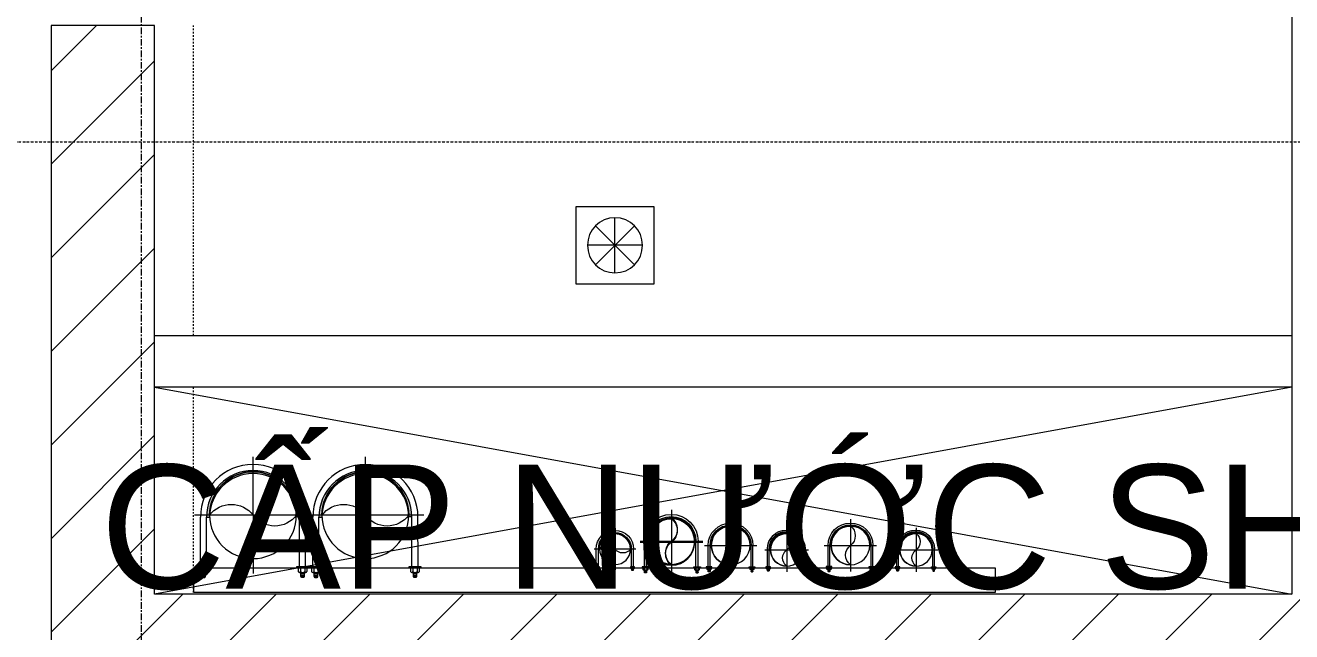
# Model space of a CAD drawing. Header units: millimetres. Extents: x 962 to 239635, y -15958 to 82755.
# Drawn here: x 145078 to 147528, y 31064 to 32237 of the extents above; entities that cross this region are included whole.
import ezdxf

# ---------------------------------------------------------------- set-up
doc = ezdxf.new("R2010")
doc.units = ezdxf.units.MM
for name, pattern in [('Dash 1_8_', [6.35, 3.175, -3.175]), ('Dash Dot 3_16_', [7.9375, 4.7625, -1.5875, 0, -1.5875]), ('Grid Line', [22.225, 12.7, -3.175, 3.175, -3.175]), ('IMPORT-CENTER _2_', [40.64, 25.4, -5.08, 5.08, -5.08])]:
    doc.linetypes.add(name, pattern=pattern)
for name, color, linetype, lineweight in [('0-1', 7, 'Continuous', 5), ('0-2', 250, 'Continuous', 9), ('A-AREA', 32, 'Dash 1_8_', 9), ('A-FLOR-1', 250, 'Continuous', 9), ('A-WALL', 113, 'Continuous', 9), ('A-WALL-3', 113, 'Continuous', 18), ('A-WALL-PATT-2', 111, 'Continuous', 9), ('G-ANNO-SYMB-1', 111, 'Dash Dot 3_16_', 18), ('G-ANNO-TEXT-1', 7, 'Continuous', 9), ('G-IMPT', 8, 'Continuous', 9), ('G-IMPT-2', 8, 'IMPORT-CENTER _2_', 9), ('M-EQPM', 50, 'Continuous', 9), ('S-GRID-1', 1, 'Grid Line', 9)]:
    doc.layers.add(name, color=color, linetype=linetype, lineweight=lineweight)
doc.styles.add('Arial_10', font='arial_0.ttf', dxfattribs={"height": 240})
pattern_1 = [(45, (61750.9, 0), (-90.50967, 90.50967), [])]

# ---------------------------------------------------------------- blocks, each defined once
blk = doc.blocks.new('NCV_TKTC_KET CAU_rvt-1-TKCS_MB TẦNG 2')
at = {"layer": 'A-FLOR-1'}
blk.add_line((85777.6, 31136.9), (83577.6, 31136.9), dxfattribs=at)
blk = doc.blocks.new('TKTC_XREF_251221_MB TANG 2-7 - TKTC_XREF_260130_MB TANG 2-5_dwg_$cc-4746812-TKCS_MB TẦNG 2')
at = {"layer": 'G-IMPT'}
blk.add_circle((0, 0), 0.5, dxfattribs=at)
at = {"layer": 'G-IMPT-2'}
for p, q in [((0, -0.673), (0, 0.673)), ((-0.673, 0), (0.673, 0))]:
    blk.add_line(p, q, dxfattribs=at)
at = {"layer": 'M-EQPM'}
for centre, radius, start, end in [((0, 0), 0.5, 90, 270), ((0.188, 0.25), 0.313, 126.8699, 233.1301), ((-0.188, -0.25), 0.313, 306.8699, 53.1301)]:
    blk.add_arc(centre, radius, start, end, dxfattribs=at)
blk = doc.blocks.new('TKTC_XREF_251221_MB TANG 2-7 - TKTC_XREF_260130_MB TANG 2-5_dwg_CUM U_DN150-4746811-TKCS_MB TẦNG 2')
at = {"layer": 'G-IMPT'}
blk.add_hatch(color=256, dxfattribs=at).paths.add_polyline_path([(445976.8, 374009), (445976.8, 374014), (445999.8, 374010.9), (446021.3, 374002), (446039.7, 373987.9), (446053.8, 373969.5), (446062.7, 373948), (446065.8, 373925), (446062.7, 373901.9), (446053.8, 373880.5), (446039.7, 373862), (446021.3, 373847.9), (445999.8, 373839), (445998.5, 373843.8), (446018.8, 373852.2), (446036.2, 373865.6), (446049.5, 373883), (446057.9, 373903.2), (446060.8, 373925), (446057.9, 373946.7), (446049.5, 373967), (446036.2, 373984.4), (446018.8, 373997.7), (445998.5, 374006.1)])
for p, q in [((445862.8, 374015.5), (445862.8, 374020.5)), ((445866.7, 374015.5), (445866.7, 374020.5)), ((445869.7, 374015.5), (445869.7, 374020.5)), ((445872.8, 374011.2), (445872.8, 374024.7)), ((445881.8, 374022.5), (445874.3, 374022.5)), ((445881.8, 374013.5), (445874.3, 374013.5)), ((445884.8, 374022), (445976.8, 374022)), ((445862.8, 373834.5), (445862.8, 373829.5)), ((445866.7, 373834.5), (445866.7, 373829.5)), ((445869.7, 373834.5), (445869.7, 373829.5)), ((445872.8, 373838.7), (445872.8, 373825.2)), ((445881.8, 373836.5), (445874.3, 373836.5)), ((445881.8, 373827.5), (445874.3, 373827.5)), ((445884.8, 373828), (445976.8, 373828))]:
    blk.add_line(p, q, dxfattribs=at)
at = {"layer": 'G-IMPT', "flags": 128}
for points in [[(445872.8, 374014), (445864.3, 374014), (445864.3, 374022), (445872.8, 374022)], [(445874.3, 374027), (445881.8, 374027), (445881.8, 374009), (445874.3, 374009)], [(445881.8, 374009), (445881.8, 374006), (445884.8, 374006), (445884.8, 374030), (445881.8, 374030), (445881.8, 374027)], [(445884.8, 374014), (445976.8, 374014), (445976.8, 374009)], [(445872.8, 373836), (445864.3, 373836), (445864.3, 373828), (445872.8, 373828)], [(445874.3, 373823), (445881.8, 373823), (445881.8, 373841), (445874.3, 373841)], [(445881.8, 373841), (445881.8, 373844), (445884.8, 373844), (445884.8, 373820), (445881.8, 373820), (445881.8, 373823)], [(445884.8, 373836), (445976.8, 373836), (445976.8, 373841)]]:
    blk.add_lwpolyline(points, dxfattribs=at)
at = {"layer": 'G-IMPT'}
for centre, radius, start, end in [((445864.3, 374020.5), 1.5, 90, 180), ((445864.3, 374015.5), 1.5, 180, 270), ((445875.2, 374024.7), 2.44, 112.6199, 247.3801), ((445880.3, 374018), 7.5, 143.1301, 216.8699), ((445875.2, 374011.2), 2.44, 112.6199, 247.3801), ((445976.8, 373925), 97, 270, 90), ((445976.8, 373925), 89, 270, 90), ((445976.8, 373925), 84, 270, 90), ((445864.3, 373834.5), 1.5, 90, 180), ((445864.3, 373829.5), 1.5, 180, 270), ((445875.2, 373838.7), 2.44, 112.6199, 247.3801), ((445880.3, 373832), 7.5, 143.1301, 216.8699), ((445875.2, 373825.2), 2.44, 112.6199, 247.3801)]:
    blk.add_arc(centre, radius, start, end, dxfattribs=at)
blk = doc.blocks.new('TKTC_XREF_251221_MB TANG 2-7 - TKTC_XREF_260130_MB TANG 2-5_dwg_$cc-4746805-TKCS_MB TẦNG 2')
at = {"layer": 'G-IMPT-2'}
for p, q in [((0, -0.673), (0, 0.673)), ((-0.673, 0), (0.673, 0))]:
    blk.add_line(p, q, dxfattribs=at)
at = {"layer": 'M-EQPM'}
blk.add_circle((0, 0), 0.5, dxfattribs=at)
for centre, radius, start, end in [((0, 0), 0.5, 90, 270), ((0.188, 0.25), 0.313, 126.8699, 233.1301), ((-0.188, -0.25), 0.313, 306.8699, 53.1301)]:
    blk.add_arc(centre, radius, start, end, dxfattribs=at)
blk = doc.blocks.new('TKTC_XREF_251221_MB TANG 2-7 - TKTC_XREF_260130_MB TANG 2-5_dwg_CUM U_DN100-4746799-TKCS_MB TẦNG 2')
at = {"layer": 'G-IMPT'}
blk.add_hatch(color=256, dxfattribs=at).paths.add_polyline_path([(0, 61), (15.8, 58.9), (30.5, 52.8), (43.1, 43.1), (52.8, 30.5), (58.9, 15.8), (61, 0), (58.9, -15.8), (52.8, -30.5), (43.1, -43.1), (30.5, -52.8), (15.8, -58.9), (0, -61), (0, -57), (14.8, -55.1), (28.5, -49.4), (40.3, -40.3), (49.4, -28.5), (55.1, -14.8), (57, 0), (55.1, 14.8), (49.4, 28.5), (40.3, 40.3), (28.5, 49.4), (14.8, 55.1), (0, 57)])
for p, q in [((-79.1, 66.6), (-79.1, 63.4)), ((-76.6, 66.6), (-76.6, 63.4)), ((-74.6, 66.6), (-74.6, 63.4)), ((-72.7, 69.3), (-72.7, 60.7)), ((-66.9, 67.9), (-71.7, 67.9)), ((-66.9, 62.1), (-71.7, 62.1)), ((-65, 69), (0, 69)), ((-79.1, -63.4), (-79.1, -66.6)), ((-76.6, -63.4), (-76.6, -66.6)), ((-74.6, -63.4), (-74.6, -66.6)), ((-72.7, -60.7), (-72.7, -69.3)), ((-66.9, -62.1), (-71.7, -62.1)), ((-66.9, -67.9), (-71.7, -67.9)), ((-65, -69), (0, -69))]:
    blk.add_line(p, q, dxfattribs=at)
at = {"layer": 'G-IMPT', "flags": 128}
for points in [[(-72.7, 67.6), (-78.1, 67.6), (-78.1, 62.4), (-72.7, 62.4)], [(-71.7, 59.2), (-66.9, 59.2), (-66.9, 70.8), (-71.7, 70.8)], [(-66.9, 70.8), (-66.9, 72.7), (-65, 72.7), (-65, 57.3), (-66.9, 57.3), (-66.9, 59.2)], [(-65, 61), (0, 61), (0, 57)], [(-72.7, -62.4), (-78.1, -62.4), (-78.1, -67.6), (-72.7, -67.6)], [(-71.7, -70.8), (-66.9, -70.8), (-66.9, -59.2), (-71.7, -59.2)], [(-66.9, -59.2), (-66.9, -57.3), (-65, -57.3), (-65, -72.7), (-66.9, -72.7), (-66.9, -70.8)], [(-65, -61), (0, -61), (0, -57)]]:
    blk.add_lwpolyline(points, dxfattribs=at)
at = {"layer": 'G-IMPT'}
for centre, radius, start, end in [((-78.1, 66.6), 0.96, 90, 180), ((-78.1, 63.4), 0.96, 180, 270), ((-71.1, 69.3), 1.56, 112.6199, 247.3801), ((-67.9, 65), 4.8, 143.1301, 216.8699), ((-71.1, 60.7), 1.56, 112.6199, 247.3801), ((0, 0), 69, 270, 90), ((0, 0), 61, 270, 90), ((0, 0), 57, 270, 90), ((-78.1, -63.4), 0.96, 90, 180), ((-78.1, -66.6), 0.96, 180, 270), ((-71.1, -60.7), 1.56, 112.6199, 247.3801), ((-67.9, -65), 4.8, 143.1301, 216.8699), ((-71.1, -69.3), 1.56, 112.6199, 247.3801)]:
    blk.add_arc(centre, radius, start, end, dxfattribs=at)
blk = doc.blocks.new('TKTC_XREF_251221_MB TANG 2-7 - TKTC_XREF_260130_MB TANG 2-5_dwg_$cc-4746800-TKCS_MB TẦNG 2')
at = {"layer": 'G-IMPT-2'}
for p, q in [((0, -0.673), (0, 0.673)), ((-0.673, 0), (0.673, 0))]:
    blk.add_line(p, q, dxfattribs=at)
at = {"layer": 'M-EQPM'}
blk.add_circle((0, 0), 0.5, dxfattribs=at)
for centre, radius, start, end in [((0, 0), 0.5, 90, 270), ((0.188, 0.25), 0.313, 126.8699, 233.1301), ((-0.188, -0.25), 0.313, 306.8699, 53.1301)]:
    blk.add_arc(centre, radius, start, end, dxfattribs=at)
blk = doc.blocks.new('TKTC_XREF_251221_MB TANG 2-7 - TKTC_XREF_260130_MB TANG 2-5_dwg_CUM U_DN100-4746796-TKCS_MB TẦNG 2')
at = {"layer": 'G-IMPT'}
blk.add_hatch(color=256, dxfattribs=at).paths.add_polyline_path([(0, 61), (0, 57), (14.8, 55.1), (28.5, 49.4), (40.3, 40.3), (49.4, 28.5), (55.1, 14.8), (57, 0), (55.1, -14.8), (49.4, -28.5), (40.3, -40.3), (28.5, -49.4), (14.8, -55.1), (0, -57), (0, -61), (15.8, -58.9), (30.5, -52.8), (43.1, -43.1), (52.8, -30.5), (58.9, -15.8), (61, 0), (58.9, 15.8), (52.8, 30.5), (43.1, 43.1), (30.5, 52.8), (15.8, 58.9)])
for p, q in [((-79.1, 66.6), (-79.1, 63.4)), ((-76.6, 66.6), (-76.6, 63.4)), ((-74.6, 66.6), (-74.6, 63.4)), ((-72.7, 69.3), (-72.7, 60.7)), ((-66.9, 67.9), (-71.7, 67.9)), ((-65, 69), (0, 69)), ((-66.9, 62.1), (-71.7, 62.1)), ((-79.1, -63.4), (-79.1, -66.6)), ((-76.6, -63.4), (-76.6, -66.6)), ((-74.6, -63.4), (-74.6, -66.6)), ((-72.7, -60.7), (-72.7, -69.3)), ((-66.9, -62.1), (-71.7, -62.1)), ((-66.9, -67.9), (-71.7, -67.9)), ((-65, -69), (0, -69))]:
    blk.add_line(p, q, dxfattribs=at)
at = {"layer": 'G-IMPT', "flags": 128}
for points in [[(-72.7, 67.6), (-78.1, 67.6), (-78.1, 62.4), (-72.7, 62.4)], [(-71.7, 59.2), (-66.9, 59.2), (-66.9, 70.8), (-71.7, 70.8)], [(-66.9, 70.8), (-66.9, 72.7), (-65, 72.7), (-65, 57.3), (-66.9, 57.3), (-66.9, 59.2)], [(-65, 61), (0, 61), (0, 57)], [(-72.7, -62.4), (-78.1, -62.4), (-78.1, -67.6), (-72.7, -67.6)], [(-71.7, -70.8), (-66.9, -70.8), (-66.9, -59.2), (-71.7, -59.2)], [(-66.9, -59.2), (-66.9, -57.3), (-65, -57.3), (-65, -72.7), (-66.9, -72.7), (-66.9, -70.8)], [(-65, -61), (0, -61), (0, -57)]]:
    blk.add_lwpolyline(points, dxfattribs=at)
at = {"layer": 'G-IMPT'}
for centre, radius, start, end in [((-78.1, 66.6), 0.96, 90, 180), ((-71.1, 69.3), 1.56, 112.6199, 247.3801), ((-67.9, 65), 4.8, 143.1301, 216.8699), ((0, 0), 69, 270, 90), ((-78.1, 63.4), 0.96, 180, 270), ((-71.1, 60.7), 1.56, 112.6199, 247.3801), ((0, 0), 61, 270, 90), ((0, 0), 57, 270, 90), ((-78.1, -63.4), 0.96, 90, 180), ((-71.1, -60.7), 1.56, 112.6199, 247.3801), ((-67.9, -65), 4.8, 143.1301, 216.8699), ((-78.1, -66.6), 0.96, 180, 270), ((-71.1, -69.3), 1.56, 112.6199, 247.3801)]:
    blk.add_arc(centre, radius, start, end, dxfattribs=at)
blk = doc.blocks.new('TKTC_XREF_251221_MB TANG 2-7 - TKTC_XREF_260130_MB TANG 2-5_dwg_FD-4746803-TKCS_MB TẦNG 2')
at = {"layer": 'G-IMPT'}
for p, q in [((0, 53.3), (0, -53.3)), ((-37.7, 37.7), (37.7, -37.7)), ((37.7, 37.7), (-37.7, -37.7)), ((53.3, 0), (-53.3, 0))]:
    blk.add_line(p, q, dxfattribs=at)
at = {"layer": 'G-IMPT', "flags": 128}
blk.add_lwpolyline([(-75, -75), (75, -75), (75, 75), (-75, 75)], close=True, dxfattribs=at)
at = {"layer": 'G-IMPT'}
blk.add_circle((0, 0), 53.3, dxfattribs=at)
blk = doc.blocks.new('TKTC_XREF_251221_MB TANG 2-7 - TKTC_XREF_251221_MB TANG 2-7-2039446-TKCS_MB TẦNG 2')
at = {"layer": 'M-EQPM'}
for p, q in [((50001, 13951), (51551.2, 13951)), ((50001, 13902.8), (50001, 13951)), ((51551.2, 13951), (51551.2, 13902.8)), ((51551.2, 13902.8), (50001, 13902.8))]:
    blk.add_line(p, q, dxfattribs=at)
at = {"extrusion": (0, 0, -1), "zscale": -1, "rotation": 180}
blk.add_blockref('TKTC_XREF_251221_MB TANG 2-7 - TKTC_XREF_260130_MB TANG 2-5_dwg_FD-4746803-TKCS_MB TẦNG 2', (-50815.8, 14574.6), dxfattribs=at)
at = {"extrusion": (0, 0, -1)}
for name, p, xscale, yscale, zscale, rotation in [('TKTC_XREF_251221_MB TANG 2-7 - TKTC_XREF_260130_MB TANG 2-5_dwg_$cc-4746800-TKCS_MB TẦNG 2', (-50115.5, 14052.6), 168.0000000000956, 168.0000000000956, -168.0000000000956, 269.9277821117897), ('TKTC_XREF_251221_MB TANG 2-7 - TKTC_XREF_260130_MB TANG 2-5_dwg_$cc-4746800-TKCS_MB TẦNG 2', (-50332.9, 14052.6), 168.0000000000956, 168.0000000000956, -168.0000000000956, 269.9277821117897), ('TKTC_XREF_251221_MB TANG 2-7 - TKTC_XREF_260130_MB TANG 2-5_dwg_$cc-4746812-TKCS_MB TẦNG 2', (-50924.9, 14000.7), 90.07930181379496, 90.07930181379496, -90.07930181379496, 180), ('TKTC_XREF_251221_MB TANG 2-7 - TKTC_XREF_260130_MB TANG 2-5_dwg_$cc-4746812-TKCS_MB TẦNG 2', (-50925, 14002.3), 90.07930181379496, 90.07930181379496, -90.07930181379496, 180), ('TKTC_XREF_251221_MB TANG 2-7 - TKTC_XREF_260130_MB TANG 2-5_dwg_CUM U_DN150-4746811-TKCS_MB TẦNG 2', (149568.8, -225124.5), 0.5361863203273853, 0.5361863203273853, -0.5361863203273853, 90.00000000000001), ('TKTC_XREF_251221_MB TANG 2-7 - TKTC_XREF_260130_MB TANG 2-5_dwg_CUM U_DN150-4746811-TKCS_MB TẦNG 2', (149568.8, -225124.5), 0.5361863203273853, 0.5361863203273853, -0.5361863203273853, 90.00000000000001), ('TKTC_XREF_251221_MB TANG 2-7 - TKTC_XREF_260130_MB TANG 2-5_dwg_$cc-4746812-TKCS_MB TẦNG 2', (-51039.6, 13994.1), 75.06608484482913, 75.06608484482913, -75.06608484482913, 180), ('TKTC_XREF_251221_MB TANG 2-7 - TKTC_XREF_260130_MB TANG 2-5_dwg_$cc-4746812-TKCS_MB TẦNG 2', (-51039.6, 13994.1), 75.06608484482913, 75.06608484482913, -75.06608484482913, 180), ('TKTC_XREF_251221_MB TANG 2-7 - TKTC_XREF_260130_MB TANG 2-5_dwg_$cc-4746812-TKCS_MB TẦNG 2', (-51271.3, 13994.1), 75.06608484482913, 75.06608484482913, -75.06608484482913, 180), ('TKTC_XREF_251221_MB TANG 2-7 - TKTC_XREF_260130_MB TANG 2-5_dwg_$cc-4746805-TKCS_MB TẦNG 2', (-50816, 13987), 59.85000000000383, 59.85000000000383, -59.85000000000383, 269.9990086637468), ('TKTC_XREF_251221_MB TANG 2-7 - TKTC_XREF_260130_MB TANG 2-5_dwg_CUM U_DN100-4746799-TKCS_MB TẦNG 2', (-50815.6, 13987), 0.5250000000000002, 0.5250000000000002, -0.5250000000000002, 90.00099133829461), ('TKTC_XREF_251221_MB TANG 2-7 - TKTC_XREF_260130_MB TANG 2-5_dwg_CUM U_DN150-4746811-TKCS_MB TẦNG 2', (116038.5, -185278.3), 0.4468219336061545, 0.4468219336061545, -0.4468219336061545, 90.00000000000001), ('TKTC_XREF_251221_MB TANG 2-7 - TKTC_XREF_260130_MB TANG 2-5_dwg_CUM U_DN150-4746811-TKCS_MB TẦNG 2', (116038.5, -185278.3), 0.4468219336061545, 0.4468219336061545, -0.4468219336061545, 90.00000000000001), ('TKTC_XREF_251221_MB TANG 2-7 - TKTC_XREF_260130_MB TANG 2-5_dwg_$cc-4746812-TKCS_MB TẦNG 2', (-51148, 13985.6), 63.05551126965647, 63.05551126965647, -63.05551126965647, 180), ('TKTC_XREF_251221_MB TANG 2-7 - TKTC_XREF_260130_MB TANG 2-5_dwg_CUM U_DN150-4746811-TKCS_MB TẦNG 2', (89198.2, -153401.3), 0.3753304242291697, 0.3753304242291697, -0.3753304242291697, 90.00000000000001), ('TKTC_XREF_251221_MB TANG 2-7 - TKTC_XREF_260130_MB TANG 2-5_dwg_CUM U_DN150-4746811-TKCS_MB TẦNG 2', (115806.5, -185278.1), 0.4468219336061545, 0.4468219336061545, -0.4468219336061545, 90.00000000000001), ('TKTC_XREF_251221_MB TANG 2-7 - TKTC_XREF_260130_MB TANG 2-5_dwg_$cc-4746812-TKCS_MB TẦNG 2', (-51398.2, 13985.6), 63.05551126965647, 63.05551126965647, -63.05551126965647, 180), ('TKTC_XREF_251221_MB TANG 2-7 - TKTC_XREF_260130_MB TANG 2-5_dwg_CUM U_DN150-4746811-TKCS_MB TẦNG 2', (88948, -153401.3), 0.3753304242291697, 0.3753304242291697, -0.3753304242291697, 90.00000000000001)]:
    blk.add_blockref(name, p, dxfattribs=dict(at, xscale=xscale, yscale=yscale, zscale=zscale, rotation=rotation))
at = {"xscale": 1.473684210526311, "yscale": 1.473684210526311, "zscale": 1.473684210526311, "rotation": 90.07221788661575}
for p in [(50115.5, 14049), (50332.9, 14049)]:
    blk.add_blockref('TKTC_XREF_251221_MB TANG 2-7 - TKTC_XREF_260130_MB TANG 2-5_dwg_CUM U_DN100-4746796-TKCS_MB TẦNG 2', p, dxfattribs=at)

msp = doc.modelspace()

# ---------------------------------------------------------------- hatches: boundary and pattern name
at = {"layer": 'A-WALL-PATT-2'}
h = msp.add_hatch(dxfattribs=at)
h.set_pattern_fill('FP_1', color=256, style=0, pattern_type=2)
h.set_pattern_definition(pattern_1)
h.paths.add_polyline_path([(145328.5, 25436.9), (145328.5, 28836.9), (145128.5, 28836.9), (145128.5, 25436.9), (145270.5, 25436.9)])
h.paths.add_polyline_path([(145328.5, 29036.9), (145328.5, 32236.9), (145128.5, 32236.9), (145128.5, 29036.9), (145270.5, 29036.9)])
h = msp.add_hatch(dxfattribs=at)
h.set_pattern_fill('FP_1', color=256, style=0, pattern_type=2)
h.set_pattern_definition(pattern_1)
h.paths.add_polyline_path([(147628.6, 31036.5), (147628.6, 31136.5), (145328.5, 31136.5), (145328.5, 31036.5), (147528.6, 31036.5)])

# ---------------------------------------------------------------- linework, layer by layer
at = {"layer": '0-2'}
for p, q in [((147528.5, 31536.9), (145328.5, 31136.9)), ((145328.5, 31536.9), (147528.5, 31136.9)), ((147528.5, 31136.9), (145328.5, 31136.9))]:
    msp.add_line(p, q, dxfattribs=at)
at = {"layer": 'A-AREA'}
for p, q in [((145403.5, 32236.9), (145403.5, 31636.9)), ((145403.5, 31536.9), (145403.5, 31136.5))]:
    msp.add_line(p, q, dxfattribs=at)
at = {"layer": 'A-WALL'}
for p, q in [((145328.5, 31636.9), (147528.5, 31636.9)), ((147528.5, 31536.9), (145328.5, 31536.9))]:
    msp.add_line(p, q, dxfattribs=at)
at = {"layer": 'A-WALL-3'}
for p, q in [((147528.5, 33336.9), (147528.5, 31136.5)), ((145328.5, 32236.9), (145128.5, 32236.9)), ((145128.5, 32236.9), (145128.5, 29036.9)), ((145328.5, 31136.5), (145328.5, 32236.9)), ((147528.5, 31136.5), (145328.5, 31136.5))]:
    msp.add_line(p, q, dxfattribs=at)
at = {"layer": 'G-ANNO-SYMB-1'}
msp.add_line((90498.7, 32011.5), (196677.7, 32011.5), dxfattribs=at)
at = {"layer": 'S-GRID-1'}
msp.add_line((145303.5, 19351.6), (145303.5, 76542.3), dxfattribs=at)

# ---------------------------------------------------------------- block references
at = {"layer": '0-1'}
msp.add_blockref('NCV_TKTC_KET CAU_rvt-1-TKCS_MB TẦNG 2', (61750.9, 0), dxfattribs=at)
at = {"layer": 'M-EQPM'}
msp.add_blockref('TKTC_XREF_251221_MB TANG 2-7 - TKTC_XREF_251221_MB TANG 2-7-2039446-TKCS_MB TẦNG 2', (95403.5, 17236.9), dxfattribs=at)

# ---------------------------------------------------------------- texts
at = {"layer": 'G-ANNO-TEXT-1', "insert": (146423, 31265.5), "char_height": 240, "width": 3048, "attachment_point": 5, "line_spacing_factor": 0.936439, "style": 'Arial_10'}
msp.add_mtext('\\pt79.9992,160.0008,240,319.9992,400.0008,480,559.9992,640.0008,720,799.9992,880.0008,960,1039.9992,1120.0008,1200,1279.9992,1360.0008,1440,1519.9992,1600.0008,1680,1759.9992,1840.0008,1920,1999.9992,2080.0008,2160,2239.9992,2320.0008,2400,2479.9992,2560.0008;CẤP NƯỚC SH', dxfattribs=at)

doc.saveas('drawing.dxf')
